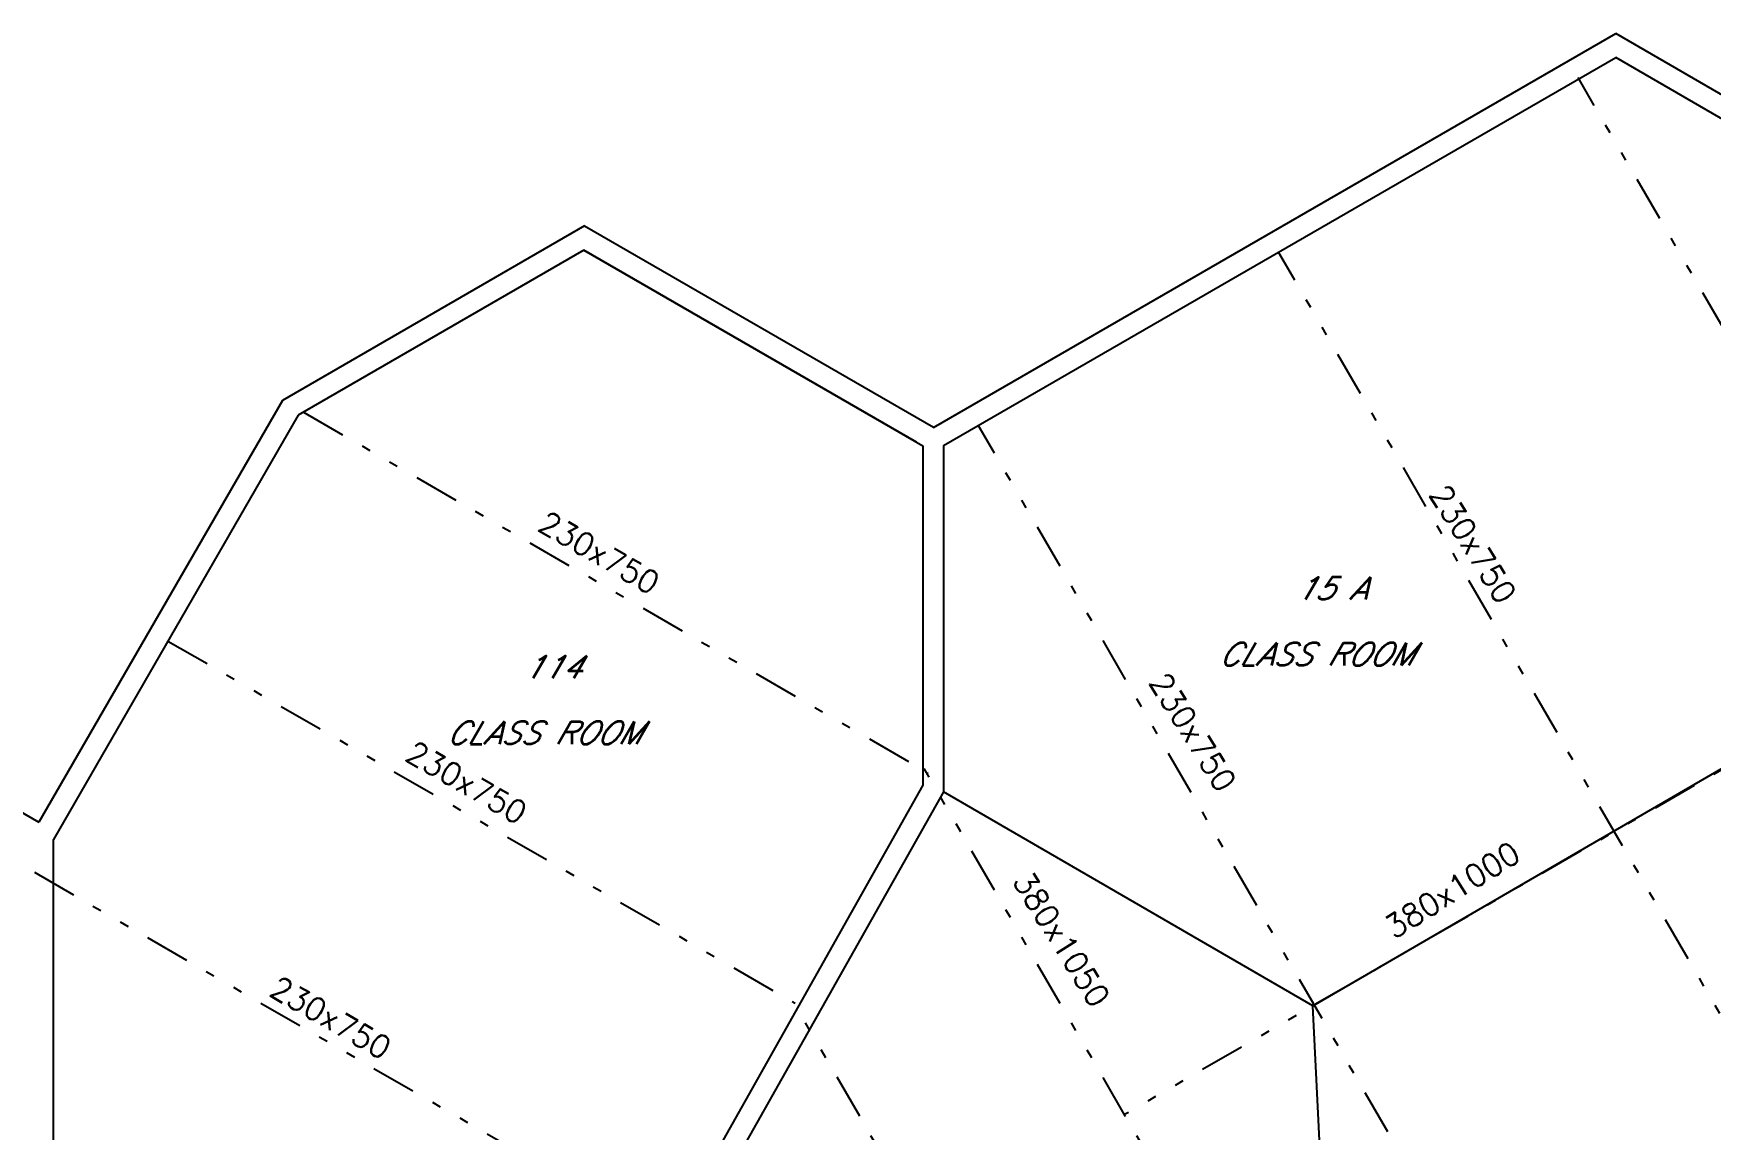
# Model space of a CAD drawing. Extents: x 8365 to 8547, y -347 to -272.
# Drawn here: x 8518.58 to 8537.19, y -299.67 to -287.52 of the extents above; entities that cross this region are included whole.
import ezdxf

# ---------------------------------------------------------------- set-up
doc = ezdxf.new("R2010")
doc.units = 0
doc.linetypes.add('DIVIDE', pattern=[1.25, 0.5, -0.25, 0, -0.25, 0, -0.25])
doc.layers.add('1', color=7, linetype='CONTINUOUS')
doc.styles.add('ROMANS', font='ROMANS')

msp = doc.modelspace()

# ---------------------------------------------------------------- linework, layer by layer
at = {"layer": '1', "color": 1, "linetype": 'CONTINUOUS'}
for p, q in [((8528.565, -291.889), (8536.137, -287.517)), ((8539.556, -289.5), (8536.137, -287.517)), ((8528.678, -292.089), (8536.137, -287.783)), ((8539.326, -289.632), (8536.137, -287.783)), ((8524.692, -289.652), (8521.34, -291.588)), ((8528.565, -291.889), (8524.693, -289.653)), ((8524.687, -289.921), (8521.517, -291.751)), ((8528.376, -292.051), (8524.687, -289.921)), ((8524.687, -289.921), (8528.448, -292.092)), ((8521.34, -291.588), (8518.638, -296.267)), ((8521.517, -291.751), (8518.799, -296.459)), ((8528.448, -292.092), (8528.448, -295.857)), ((8528.678, -292.089), (8528.678, -295.928)), ((8514.889, -294.102), (8518.638, -296.267)), ((8532.775, -298.303), (8539.329, -294.497)), ((8528.448, -295.857), (8525.708, -300.715)), ((8528.678, -295.928), (8525.886, -300.878)), ((8532.775, -298.303), (8528.678, -295.928)), ((8518.799, -300.609), (8518.799, -296.459)), ((8533.017, -303.174), (8532.775, -298.303))]:
    msp.add_line(p, q, dxfattribs=at)
at = {"layer": '1', "color": 5, "linetype": 'DIVIDE'}
for p, q in [((8543.17, -300.861), (8535.718, -288.004)), ((8539.848, -302.799), (8532.396, -289.943)), ((8521.576, -291.717), (8528.505, -295.718)), ((8536.515, -304.718), (8529.063, -291.861)), ((8520.071, -294.256), (8527.031, -298.275)), ((8539.518, -294.41), (8530.686, -299.51)), ((8532.879, -303.294), (8528.461, -295.671)), ((8518.589, -296.822), (8525.485, -300.803)), ((8529.928, -303.292), (8527.114, -298.437))]:
    msp.add_line(p, q, dxfattribs=at)

# ---------------------------------------------------------------- texts
at = {"layer": '1', "color": 6, "linetype": 'CONTINUOUS', "style": 'ROMANS'}
for rotation, p in [(302, (8534.058, -292.624)), (330, (8524.158, -293.018)), (302, (8530.949, -294.711)), (330, (8522.686, -295.568)), (330, (8521.179, -298.177))]:
    msp.add_text('230x750', height=0.25, rotation=rotation, dxfattribs=at).set_placement(p)
at = {"layer": '1', "color": 7, "linetype": 'CONTINUOUS', "style": 'ROMANS', "oblique": 30}
for s, p in [('15 A', (8532.576, -293.797)), ('CLASS ROOM', (8531.729, -294.527)), ('114', (8524.007, -294.669)), ('CLASS ROOM', (8523.159, -295.399))]:
    msp.add_text(s, height=0.25, dxfattribs=at).set_placement(p)
at = {"layer": '1', "color": 3, "linetype": 'CONTINUOUS', "style": 'ROMANS'}
for s, rotation, p in [('380x1000', 32, (8533.676, -297.568)), ('380x1050', 302, (8529.435, -296.918))]:
    msp.add_text(s, height=0.25, rotation=rotation, dxfattribs=at).set_placement(p)

doc.saveas('drawing.dxf')
